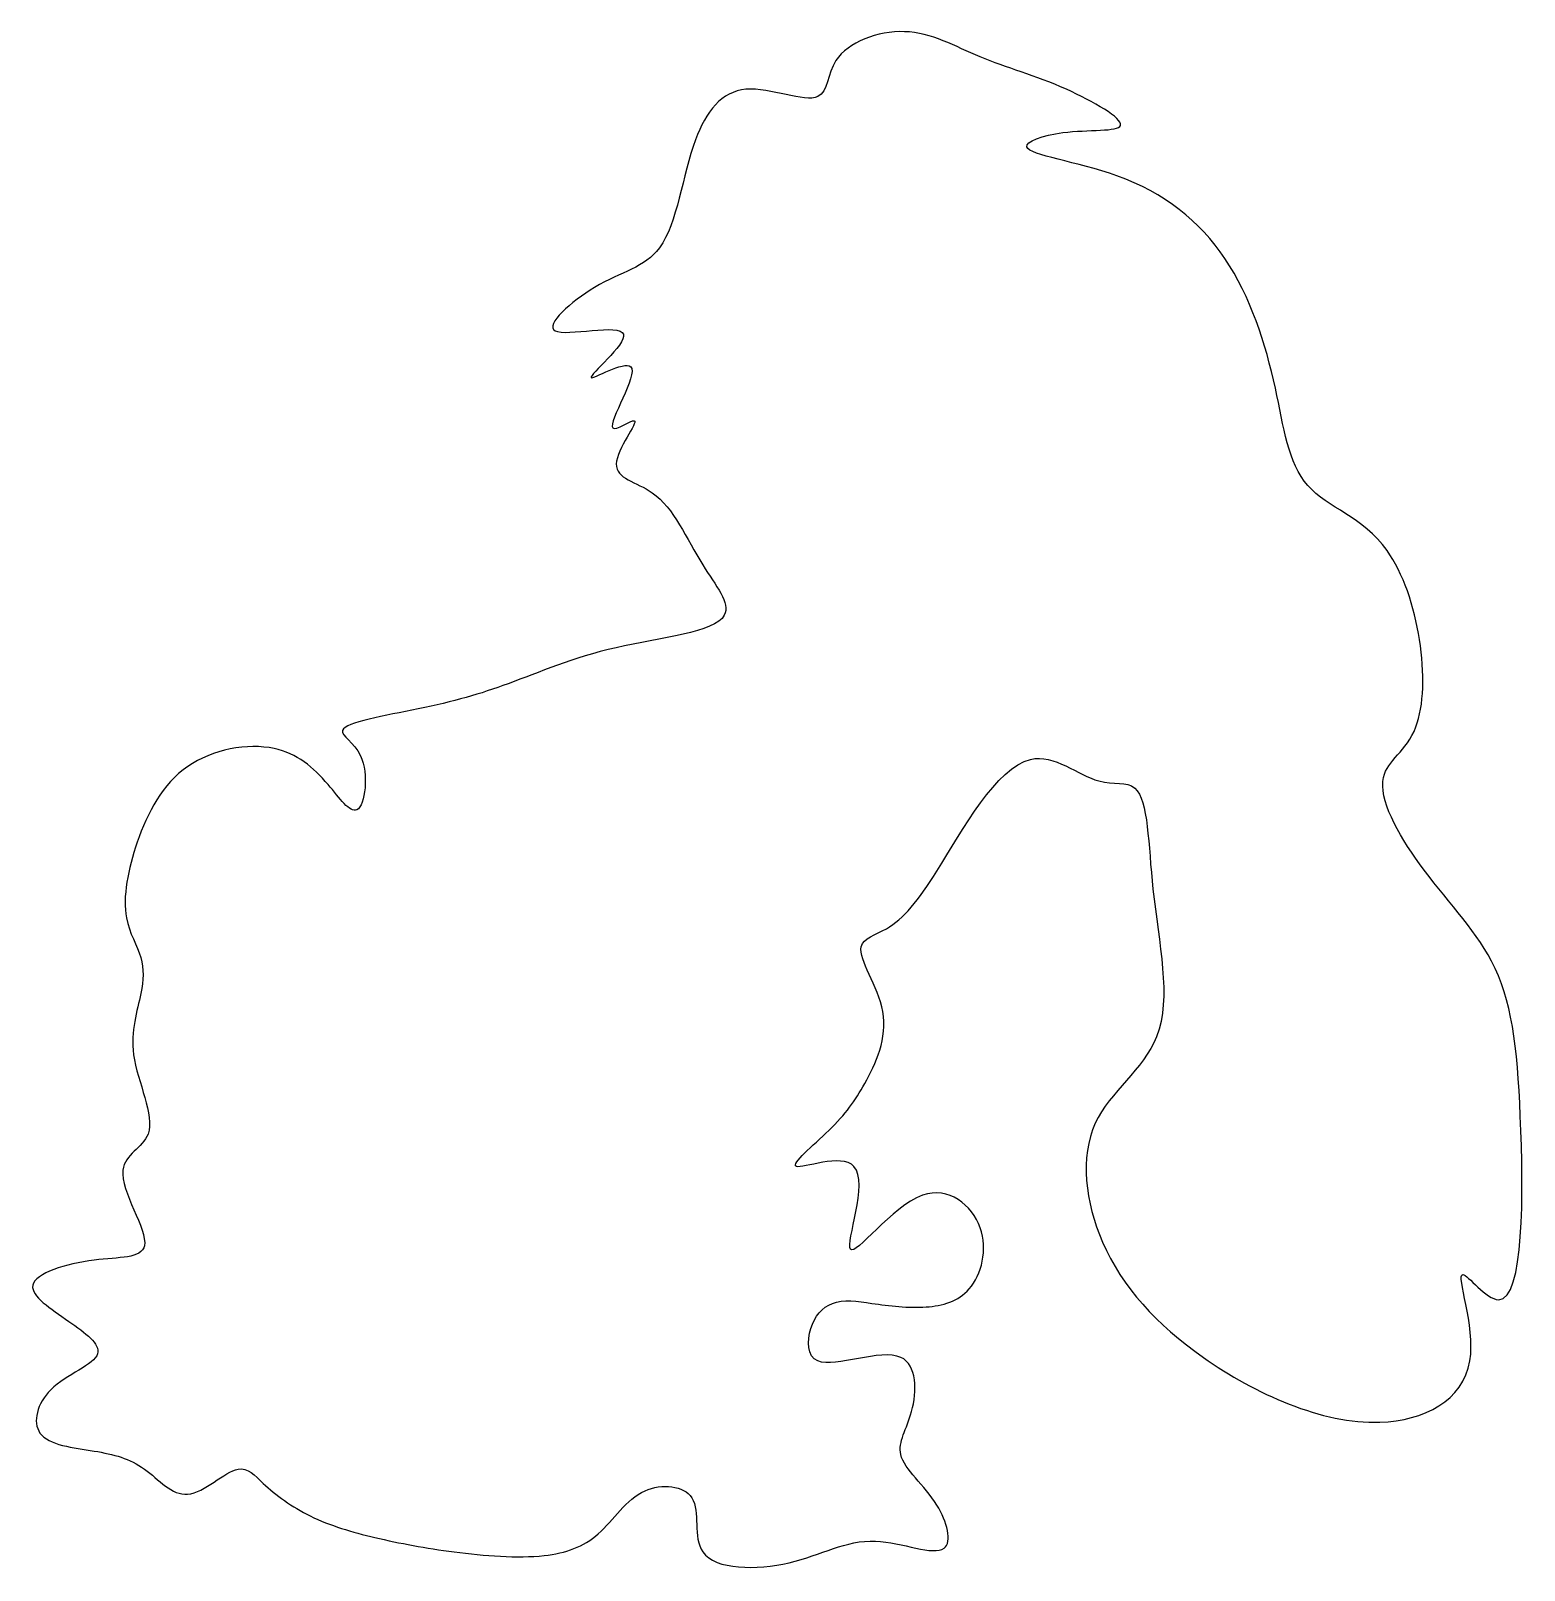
# Model space of a CAD drawing. Extents: x 26.5 to 114.9, y 3.5 to 94.6.
import ezdxf

# ---------------------------------------------------------------- set-up
doc = ezdxf.new("R2010")
doc.units = 0
doc.layers.add('MODELSKETCH_VISIBLE', color=7, linetype='CONTINUOUS')

msp = doc.modelspace()

# ---------------------------------------------------------------- linework, layer by layer
at = {"layer": 'MODELSKETCH_VISIBLE'}
msp.add_open_spline([(85.669, 51.473), (83.657, 51.006), (80.198, 44.591), (77.629, 41.356), (74.69, 40.657), (77.886, 36.446), (75.887, 32.091), (74.269, 29.831), (70.047, 26.343), (77.267, 29.358), (73.275, 19.217), (79.262, 27.574), (83.523, 23.995), (82.474, 19.706), (79.468, 18.867), (76.366, 19.268), (73.849, 19.65), (72.44, 17.988), (72.437, 14.702), (78.985, 17.592), (78.939, 12.657), (77.196, 10.219), (80.39, 7.774), (81.423, 3.675), (75.948, 6.094), (71.946, 3.496), (65.084, 3.509), (66.577, 8.4), (62.332, 8.777), (60.32, 5.262), (56.872, 4.061), (51.504, 4.503), (46.938, 5.35), (43.03, 6.473), (40.304, 8.458), (38.814, 10.246), (35.683, 6.89), (33.274, 9.876), (30.463, 10.613), (26.278, 11.012), (27.211, 14.639), (31.673, 16.099), (28.785, 18.264), (25.165, 20.584), (30.216, 22.146), (34.739, 21.796), (30.614, 27.619), (34.62, 28.984), (31.922, 34.071), (33.138, 37.502), (33.254, 39.824), (31.706, 42.118), (32.605, 46.759), (35.17, 51.682), (41.119, 52.773), (43.98, 50.386), (46.127, 47.18), (46.687, 52.02), (43.613, 53.441), (50.111, 54.475), (54.826, 55.835), (60.498, 58.353), (69.248, 59.198), (65.886, 63.094), (64.048, 67.657), (59.9, 68.249), (63.38, 72.542), (59.563, 69.735), (63.953, 76.499), (57.631, 72.633), (64.234, 78.052), (55.238, 75.684), (60.258, 80.138), (64.539, 80.842), (65.301, 88.289), (68.31, 92.186), (73.775, 89.592), (73.559, 93.423), (78.486, 95.267), (82.721, 92.759), (87.302, 91.614), (92.777, 88.438), (87.606, 88.867), (83.785, 87.438), (91.851, 86.397), (97.798, 81.617), (100.359, 73.672), (101.164, 66.843), (108.087, 65.181), (109.875, 52.835), (105.373, 50.777), (108.651, 44.755), (113.868, 39.596), (114.822, 31.664), (114.902, 16.419), (109.989, 23.119), (113.351, 14.602), (105.908, 10.773), (95.402, 15.57), (89.284, 22.211), (88.273, 30.481), (94.7, 34.614), (92.606, 43.327), (92.665, 50.604), (89.508, 49.616), (87.081, 51.801), (85.669, 51.473)], degree=3, knots=[0, 0, 0, 0, 0.01379, 0.023787, 0.030146, 0.039589, 0.049433, 0.058213, 0.066166, 0.074838, 0.08524, 0.09608, 0.105369, 0.114377, 0.122194, 0.1306, 0.137791, 0.144374, 0.150957, 0.161359, 0.169839, 0.177464, 0.186456, 0.194018, 0.203494, 0.214278, 0.22494, 0.23342, 0.241282, 0.250401, 0.259116, 0.26996, 0.280212, 0.289656, 0.298277, 0.304433, 0.31301, 0.321091, 0.32945, 0.338071, 0.345696, 0.354476, 0.361999, 0.370152, 0.379448, 0.387721, 0.397853, 0.405428, 0.41568, 0.42465, 0.431505, 0.438923, 0.448908, 0.4598, 0.470535, 0.47974, 0.486809, 0.495215, 0.501573, 0.511705, 0.522752, 0.534944, 0.547077, 0.555538, 0.566251, 0.574009, 0.581826, 0.587278, 0.596405, 0.603725, 0.612122, 0.621579, 0.630326, 0.640284, 0.652476, 0.662123, 0.671842, 0.679092, 0.688935, 0.699136, 0.710112, 0.719317, 0.728023, 0.735138, 0.746246, 0.759576, 0.77305, 0.784616, 0.796175, 0.811451, 0.820296, 0.831351, 0.843918, 0.858256, 0.873793, 0.881367, 0.892007, 0.903927, 0.919592, 0.933729, 0.946195, 0.957952, 0.971837, 0.983399, 0.990323, 1, 1, 1, 1], dxfattribs=at)

doc.saveas('drawing.dxf')
